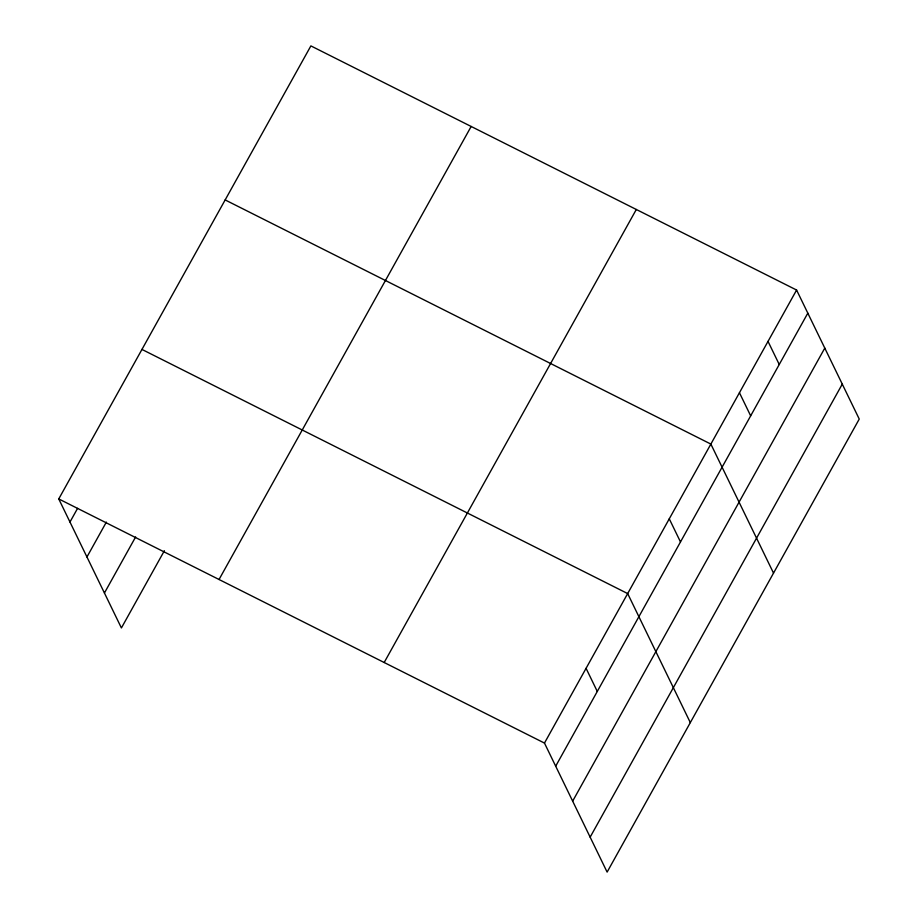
<?xml version="1.0" encoding="UTF-8"?>
<svg xmlns="http://www.w3.org/2000/svg" width="918" height="918" viewBox="0 0 918 918"><rect width="100%" height="100%" fill="white"/><g stroke="black" fill="none" stroke-linecap="round" stroke-linejoin="round"><path stroke-width="1.38" d="M58.752 498.933L310.881 45.9L796.595 290.042L859.248 419.067L607.119 872.1L544.466 743.075L58.752 498.933L121.405 627.958L164.391 550.708M69.975 522.032L77.605 508.331M86.946 556.985L106.362 522.101M104.434 593.005L135.635 536.938M219.046 579.499L471.163 126.466M384.183 662.509L636.312 209.476M544.466 743.075L796.595 290.042M555.688 766.186L807.817 313.153M572.66 801.139L824.789 348.106M590.148 837.147L842.276 384.114M225.162 199.929L710.865 444.082L773.518 573.096M141.957 349.425L627.671 593.579L690.325 722.604M768.022 341.393L779.244 364.492M739.449 392.732L750.66 415.843M669.268 518.831L680.49 541.93M586.074 668.327L597.285 691.438"/></g></svg>
